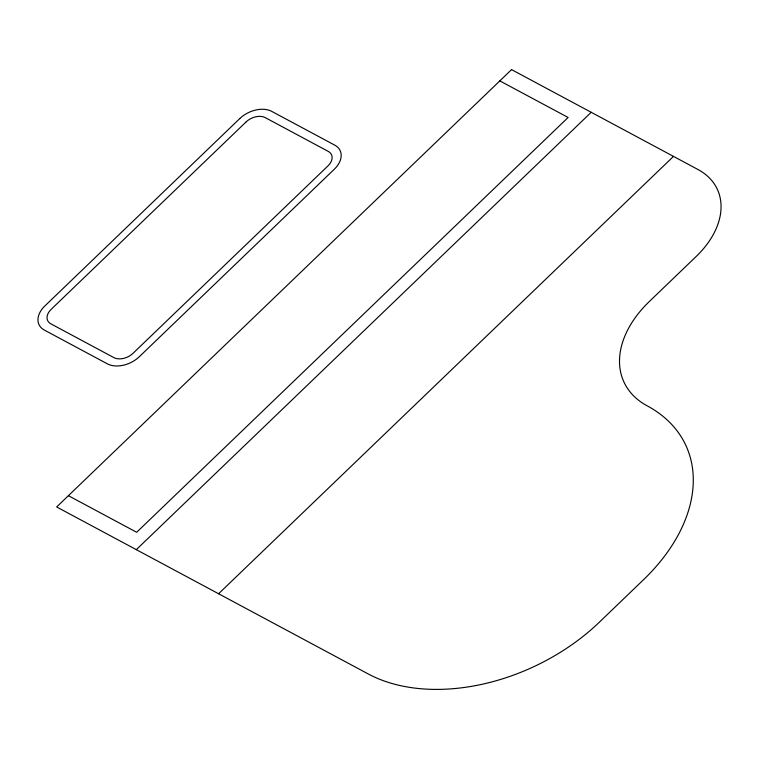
<?xml version="1.0" encoding="UTF-8"?>
<svg xmlns="http://www.w3.org/2000/svg" width="759" height="759" viewBox="0 0 759 759"><rect width="100%" height="100%" fill="white"/><g stroke="black" fill="none" stroke-linecap="round" stroke-linejoin="round"><path stroke-width="1.14" d="M136.316 549.649L591.214 112.294M218.592 593.747L673.489 156.392M499.82 80.89L568.102 117.474L136.667 532.277L68.386 495.684M239.778 118.565L44.819 306.01A23.861 16.062 -25.4 0 0 44.335 330.07L107.361 363.846A23.861 16.062 -25.4 0 0 139.362 356.673L334.311 169.229A23.861 16.062 -25.4 0 0 334.804 145.168L271.779 111.393A23.861 16.062 -25.4 0 0 239.778 118.565M246.077 121.943L51.128 309.387A14.317 9.639 -25.4 0 0 50.834 323.818L113.859 357.603A14.317 9.639 -25.4 0 0 133.053 353.296L328.011 165.851A14.317 9.639 -25.4 0 0 328.305 151.421L265.28 117.636A14.317 9.639 -25.4 0 0 246.077 121.943M511.557 69.61L56.659 506.965L368.276 673.973A172.359 115.994 -25.4 0 0 599.411 622.143L643.632 579.62A172.359 115.994 -25.4 0 0 647.171 405.828A103.414 69.6 -25.4 0 1 649.296 301.551L696.231 256.428A86.175 57.997 -25.4 0 0 698.005 169.532L511.557 69.61"/></g></svg>
